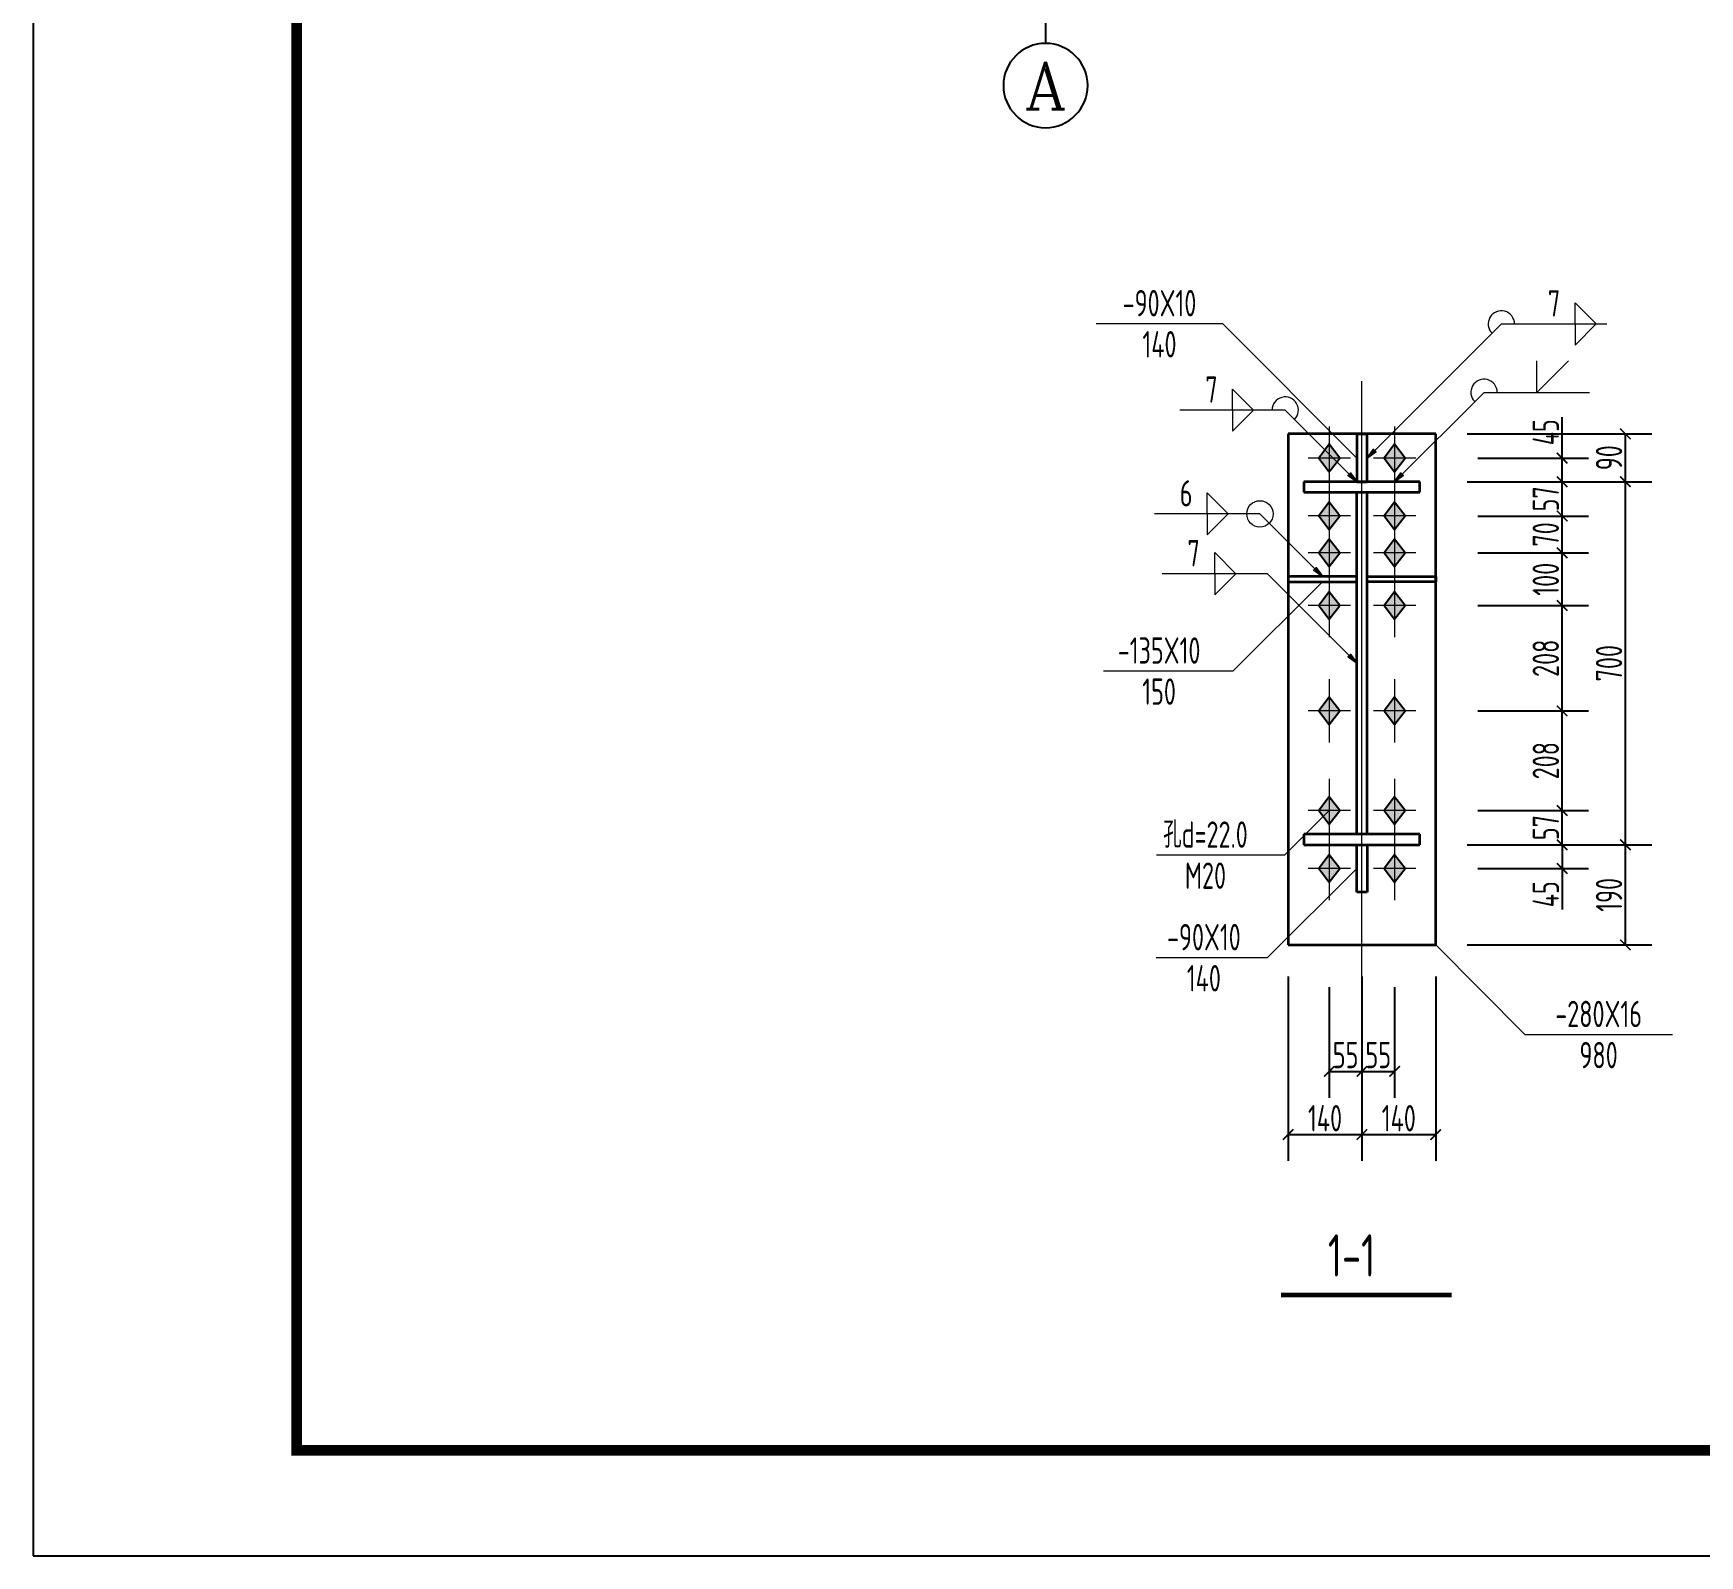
# Model space of a CAD drawing. Extents: x -307088 to 5640332, y -3541089 to -2181377.
# Drawn here: x 5479576 to 5495391, y -3216089 to -3201643 of the extents above; entities that cross this region are included whole.
import ezdxf
from ezdxf.enums import TextEntityAlignment as Align

# ---------------------------------------------------------------- set-up
doc = ezdxf.new("R2010")
doc.units = 0
doc.header["$LTSCALE"] = 100
doc.header["$MEASUREMENT"] = 0
doc.linetypes.add('2', pattern=[1850, 1200, -300, 50, -300])
doc.linetypes.add('线型6', pattern=[8.75, 5, -1.25, 1.25, -1.25])
doc.layers.get('0').update_dxf_attribs({"linetype": 'CONTINUOUS'})
doc.layers.get('DEFPOINTS').update_dxf_attribs({"linetype": 'CONTINUOUS'})
for name, color, linetype in [('10', 7, 'CONTINUOUS'), ('20', 15, 'CONTINUOUS'), ('AXIS', 3, 'CONTINUOUS'), ('AXIS_TEXT', 7, 'CONTINUOUS'), ('PUB_TITLE', 4, 'CONTINUOUS'), ('尺寸标注', 253, 'CONTINUOUS'), ('焊缝标注', 253, 'CONTINUOUS'), ('螺栓孔标注', 253, 'CONTINUOUS'), ('轴线__点划线', 253, '2'), ('钢板标注', 253, 'CONTINUOUS')]:
    doc.layers.add(name, color=color, linetype=linetype)
doc.styles.add('COMPLEX', font='COMPLEX')
doc.styles.add('FromPkpm', font='Pkpmeng', dxfattribs={"width": 0.7, "bigfont": 'hztxt'})
doc.styles.get("Standard").update_dxf_attribs({"font": 'tssdeng.shx', "height": 3, "bigfont": 'tssdchn.shx'})
doc.dimstyles.new('Pkpm_1.00', dxfattribs={"dimtxt": 250, "dimasz": 100, "dimexe": 250, "dimexo": 0.0625, "dimgap": 30, "dimtad": 1, "dimdec": 0, "dimrnd": 5, "dimzin": 0, "dimdsep": 46, "dimtxsty": 'FromPkpm', "dimblk1": 'ARCHTICK', "dimblk2": 'ARCHTICK', "dimsah": 1, "dimcen": 0.09, "dimadec": 0, "dimazin": 0, "dimtfac": 1, "dimtdec": 0, "dimtix": 1, "dimtmove": 2, "dimatfit": 1, "dimfxl": 1, "dimtolj": 1, "dimtzin": 0, "dimarcsym": 0})

# ---------------------------------------------------------------- blocks, each defined once
blk = doc.blocks.new('_ARCHTICK')
at = {"color": 0, "linetype": 'ByBlock', "const_width": 0.15}
blk.add_lwpolyline([(-0.5, -0.5), (0.5, 0.5)], dxfattribs=at)
blk = doc.blocks.new('*D196')
at = {"layer": 'DEFPOINTS', "color": 0, "linetype": 'Continuous', "transparency": 16777216}
for p in [(5492886, -3205673), (5494086, -3205673), (5492886, -3205898)]:
    blk.add_point(p, dxfattribs=at)
at = {"layer": '尺寸标注', "color": 0, "linetype": 'Continuous', "lineweight": -2, "transparency": 16777216}
for p, q in [((5494086, -3205673), (5494086, -3205284)), ((5493286, -3205673), (5494336, -3205673)), ((5494086, -3205898), (5494086, -3205673)), ((5493286, -3205898), (5494336, -3205898))]:
    blk.add_line(p, q, dxfattribs=at)
at = {"layer": '尺寸标注', "color": 0, "linetype": 'Continuous', "lineweight": -2, "transparency": 16777216, "xscale": 100, "yscale": 100, "zscale": 100}
for p, rotation in [((5494086, -3205673), 90), ((5494086, -3205898), 270)]:
    blk.add_blockref('_ARCHTICK', p, dxfattribs=dict(at, rotation=rotation))
at = {"layer": '尺寸标注', "color": 0, "linetype": 'Continuous', "lineweight": 18, "transparency": 16777216, "insert": (5493931, -3205428), "char_height": 250, "attachment_point": 5, "rotation": 90, "style": 'FromPkpm'}
blk.add_mtext('\\A1;45', dxfattribs=at)
blk = doc.blocks.new('*D197')
at = {"layer": 'DEFPOINTS', "color": 0, "linetype": 'Continuous', "transparency": 16777216}
for p in [(5492886, -3205898), (5494086, -3205898), (5492886, -3206223)]:
    blk.add_point(p, dxfattribs=at)
at = {"layer": '尺寸标注', "color": 0, "linetype": 'Continuous', "lineweight": -2, "transparency": 16777216}
for p, q in [((5493286, -3205898), (5494336, -3205898)), ((5494086, -3206223), (5494086, -3205898)), ((5493286, -3206223), (5494336, -3206223))]:
    blk.add_line(p, q, dxfattribs=at)
at = {"layer": '尺寸标注', "color": 0, "linetype": 'Continuous', "lineweight": -2, "transparency": 16777216, "xscale": 100, "yscale": 100, "zscale": 100}
for p, rotation in [((5494086, -3205898), 90), ((5494086, -3206223), 270)]:
    blk.add_blockref('_ARCHTICK', p, dxfattribs=dict(at, rotation=rotation))
at = {"layer": '尺寸标注', "color": 0, "linetype": 'Continuous', "lineweight": 18, "transparency": 16777216, "insert": (5493931, -3206060), "char_height": 250, "attachment_point": 5, "rotation": 90, "style": 'FromPkpm'}
blk.add_mtext('\\A1;57', dxfattribs=at)
blk = doc.blocks.new('*D198')
at = {"layer": 'DEFPOINTS', "color": 0, "linetype": 'Continuous', "transparency": 16777216}
for p in [(5492886, -3206573), (5494086, -3206573), (5492886, -3207073)]:
    blk.add_point(p, dxfattribs=at)
at = {"layer": '尺寸标注', "color": 0, "linetype": 'Continuous', "lineweight": -2, "transparency": 16777216}
for p, q in [((5493286, -3206573), (5494336, -3206573)), ((5494086, -3207073), (5494086, -3206573)), ((5493286, -3207073), (5494336, -3207073))]:
    blk.add_line(p, q, dxfattribs=at)
at = {"layer": '尺寸标注', "color": 0, "linetype": 'Continuous', "lineweight": -2, "transparency": 16777216, "xscale": 100, "yscale": 100, "zscale": 100}
for p, rotation in [((5494086, -3206573), 90), ((5494086, -3207073), 270)]:
    blk.add_blockref('_ARCHTICK', p, dxfattribs=dict(at, rotation=rotation))
at = {"layer": '尺寸标注', "color": 0, "linetype": 'Continuous', "lineweight": 18, "transparency": 16777216, "insert": (5493931, -3206823), "char_height": 250, "attachment_point": 5, "rotation": 90, "style": 'FromPkpm'}
blk.add_mtext('\\A1;100', dxfattribs=at)
blk = doc.blocks.new('*D199')
at = {"layer": 'DEFPOINTS', "color": 0, "linetype": 'Continuous', "transparency": 16777216}
for p in [(5492886, -3206223), (5494086, -3206223), (5492886, -3206573)]:
    blk.add_point(p, dxfattribs=at)
at = {"layer": '尺寸标注', "color": 0, "linetype": 'Continuous', "lineweight": -2, "transparency": 16777216}
for p, q in [((5493286, -3206223), (5494336, -3206223)), ((5494086, -3206573), (5494086, -3206223)), ((5493286, -3206573), (5494336, -3206573))]:
    blk.add_line(p, q, dxfattribs=at)
at = {"layer": '尺寸标注', "color": 0, "linetype": 'Continuous', "lineweight": -2, "transparency": 16777216, "xscale": 100, "yscale": 100, "zscale": 100}
for p, rotation in [((5494086, -3206223), 90), ((5494086, -3206573), 270)]:
    blk.add_blockref('_ARCHTICK', p, dxfattribs=dict(at, rotation=rotation))
at = {"layer": '尺寸标注', "color": 0, "linetype": 'Continuous', "lineweight": 18, "transparency": 16777216, "insert": (5493931, -3206398), "char_height": 250, "attachment_point": 5, "rotation": 90, "style": 'FromPkpm'}
blk.add_mtext('\\A1;70', dxfattribs=at)
blk = doc.blocks.new('*D200')
at = {"layer": 'DEFPOINTS', "color": 0, "linetype": 'Continuous', "transparency": 16777216}
for p in [(5492886, -3209343), (5494086, -3209343), (5492886, -3209568)]:
    blk.add_point(p, dxfattribs=at)
at = {"layer": '尺寸标注', "color": 0, "linetype": 'Continuous', "lineweight": -2, "transparency": 16777216}
for p, q in [((5493286, -3209343), (5494336, -3209343)), ((5494086, -3209343), (5494086, -3209568)), ((5493286, -3209568), (5494336, -3209568)), ((5494086, -3209568), (5494086, -3209957))]:
    blk.add_line(p, q, dxfattribs=at)
at = {"layer": '尺寸标注', "color": 0, "linetype": 'Continuous', "lineweight": -2, "transparency": 16777216, "xscale": 100, "yscale": 100, "zscale": 100}
for p, rotation in [((5494086, -3209343), 90), ((5494086, -3209568), 270)]:
    blk.add_blockref('_ARCHTICK', p, dxfattribs=dict(at, rotation=rotation))
at = {"layer": '尺寸标注', "color": 0, "linetype": 'Continuous', "lineweight": 18, "transparency": 16777216, "insert": (5493931, -3209812), "char_height": 250, "attachment_point": 5, "rotation": 90, "style": 'FromPkpm'}
blk.add_mtext('\\A1;45', dxfattribs=at)
blk = doc.blocks.new('*D201')
at = {"layer": 'DEFPOINTS', "color": 0, "linetype": 'Continuous', "transparency": 16777216}
for p in [(5492886, -3209018), (5494086, -3209018), (5492886, -3209343)]:
    blk.add_point(p, dxfattribs=at)
at = {"layer": '尺寸标注', "color": 0, "linetype": 'Continuous', "lineweight": -2, "transparency": 16777216}
for p, q in [((5493286, -3209018), (5494336, -3209018)), ((5494086, -3209343), (5494086, -3209018)), ((5493286, -3209343), (5494336, -3209343))]:
    blk.add_line(p, q, dxfattribs=at)
at = {"layer": '尺寸标注', "color": 0, "linetype": 'Continuous', "lineweight": -2, "transparency": 16777216, "xscale": 100, "yscale": 100, "zscale": 100}
for p, rotation in [((5494086, -3209018), 90), ((5494086, -3209343), 270)]:
    blk.add_blockref('_ARCHTICK', p, dxfattribs=dict(at, rotation=rotation))
at = {"layer": '尺寸标注', "color": 0, "linetype": 'Continuous', "lineweight": 18, "transparency": 16777216, "insert": (5493931, -3209180), "char_height": 250, "attachment_point": 5, "rotation": 90, "style": 'FromPkpm'}
blk.add_mtext('\\A1;57', dxfattribs=at)
blk = doc.blocks.new('*D202')
at = {"layer": 'DEFPOINTS', "color": 0, "linetype": 'Continuous', "transparency": 16777216}
for p in [(5492886, -3207073), (5494086, -3207073), (5492886, -3208073)]:
    blk.add_point(p, dxfattribs=at)
at = {"layer": '尺寸标注', "color": 0, "linetype": 'Continuous', "lineweight": -2, "transparency": 16777216}
for p, q in [((5493286, -3207073), (5494336, -3207073)), ((5494086, -3208073), (5494086, -3207073)), ((5493286, -3208073), (5494336, -3208073))]:
    blk.add_line(p, q, dxfattribs=at)
at = {"layer": '尺寸标注', "color": 0, "linetype": 'Continuous', "lineweight": -2, "transparency": 16777216, "xscale": 100, "yscale": 100, "zscale": 100}
for p, rotation in [((5494086, -3207073), 90), ((5494086, -3208073), 270)]:
    blk.add_blockref('_ARCHTICK', p, dxfattribs=dict(at, rotation=rotation))
at = {"layer": '尺寸标注', "color": 0, "linetype": 'Continuous', "lineweight": 18, "transparency": 16777216, "insert": (5493931, -3207573), "char_height": 250, "attachment_point": 5, "rotation": 90, "style": 'FromPkpm'}
blk.add_mtext('\\A1;208', dxfattribs=at)
blk = doc.blocks.new('*D203')
at = {"layer": 'DEFPOINTS', "color": 0, "linetype": 'Continuous', "transparency": 16777216}
for p in [(5492886, -3208073), (5494086, -3208073), (5492886, -3209018)]:
    blk.add_point(p, dxfattribs=at)
at = {"layer": '尺寸标注', "color": 0, "linetype": 'Continuous', "lineweight": -2, "transparency": 16777216}
for p, q in [((5493286, -3208073), (5494336, -3208073)), ((5494086, -3209018), (5494086, -3208073)), ((5493286, -3209018), (5494336, -3209018))]:
    blk.add_line(p, q, dxfattribs=at)
at = {"layer": '尺寸标注', "color": 0, "linetype": 'Continuous', "lineweight": -2, "transparency": 16777216, "xscale": 100, "yscale": 100, "zscale": 100}
for p, rotation in [((5494086, -3208073), 90), ((5494086, -3209018), 270)]:
    blk.add_blockref('_ARCHTICK', p, dxfattribs=dict(at, rotation=rotation))
at = {"layer": '尺寸标注', "color": 0, "linetype": 'Continuous', "lineweight": 18, "transparency": 16777216, "insert": (5493931, -3208545), "char_height": 250, "attachment_point": 5, "rotation": 90, "style": 'FromPkpm'}
blk.add_mtext('\\A1;208', dxfattribs=at)
blk = doc.blocks.new('*D204')
at = {"layer": 'DEFPOINTS', "color": 0, "linetype": 'Continuous', "transparency": 16777216}
for p in [(5491876, -3210293), (5492186, -3210293), (5492186, -3211493)]:
    blk.add_point(p, dxfattribs=at)
at = {"layer": '尺寸标注', "color": 0, "linetype": 'Continuous', "lineweight": -2, "transparency": 16777216}
for p, q in [((5491876, -3210693), (5491876, -3211743)), ((5492186, -3210693), (5492186, -3211743)), ((5491876, -3211493), (5492186, -3211493))]:
    blk.add_line(p, q, dxfattribs=at)
at = {"layer": '尺寸标注', "color": 0, "linetype": 'Continuous', "lineweight": -2, "transparency": 16777216, "xscale": 100, "yscale": 100, "zscale": 100, "rotation": 180}
blk.add_blockref('_ARCHTICK', (5491876, -3211493), dxfattribs=at)
at = {"layer": '尺寸标注', "color": 0, "linetype": 'Continuous', "lineweight": -2, "transparency": 16777216, "xscale": 100, "yscale": 100, "zscale": 100}
blk.add_blockref('_ARCHTICK', (5492186, -3211493), dxfattribs=at)
at = {"layer": '尺寸标注', "color": 0, "linetype": 'Continuous', "lineweight": 18, "transparency": 16777216, "insert": (5492031, -3211338), "char_height": 250, "attachment_point": 5, "style": 'FromPkpm'}
blk.add_mtext('\\A1;55', dxfattribs=at)
blk = doc.blocks.new('*D205')
at = {"layer": 'DEFPOINTS', "color": 0, "linetype": 'Continuous', "transparency": 16777216}
for p in [(5492186, -3210293), (5492496, -3210293), (5492496, -3211493)]:
    blk.add_point(p, dxfattribs=at)
at = {"layer": '尺寸标注', "color": 0, "linetype": 'Continuous', "lineweight": -2, "transparency": 16777216}
for p, q in [((5492186, -3210693), (5492186, -3211743)), ((5492496, -3210693), (5492496, -3211743)), ((5492186, -3211493), (5492496, -3211493))]:
    blk.add_line(p, q, dxfattribs=at)
at = {"layer": '尺寸标注', "color": 0, "linetype": 'Continuous', "lineweight": -2, "transparency": 16777216, "xscale": 100, "yscale": 100, "zscale": 100, "rotation": 180}
blk.add_blockref('_ARCHTICK', (5492186, -3211493), dxfattribs=at)
at = {"layer": '尺寸标注', "color": 0, "linetype": 'Continuous', "lineweight": -2, "transparency": 16777216, "xscale": 100, "yscale": 100, "zscale": 100}
blk.add_blockref('_ARCHTICK', (5492496, -3211493), dxfattribs=at)
at = {"layer": '尺寸标注', "color": 0, "linetype": 'Continuous', "lineweight": 18, "transparency": 16777216, "insert": (5492341, -3211338), "char_height": 250, "attachment_point": 5, "style": 'FromPkpm'}
blk.add_mtext('\\A1;55', dxfattribs=at)
blk = doc.blocks.new('*D206')
at = {"layer": 'DEFPOINTS', "color": 0, "linetype": 'Continuous', "transparency": 16777216}
for p in [(5491486, -3210293), (5492186, -3210293), (5492186, -3212093)]:
    blk.add_point(p, dxfattribs=at)
at = {"layer": '尺寸标注', "color": 0, "linetype": 'Continuous', "lineweight": -2, "transparency": 16777216}
for p, q in [((5491486, -3210593), (5491486, -3212343)), ((5492186, -3210593), (5492186, -3212343)), ((5491486, -3212093), (5492186, -3212093))]:
    blk.add_line(p, q, dxfattribs=at)
at = {"layer": '尺寸标注', "color": 0, "linetype": 'Continuous', "lineweight": -2, "transparency": 16777216, "xscale": 100, "yscale": 100, "zscale": 100, "rotation": 180}
blk.add_blockref('_ARCHTICK', (5491486, -3212093), dxfattribs=at)
at = {"layer": '尺寸标注', "color": 0, "linetype": 'Continuous', "lineweight": -2, "transparency": 16777216, "xscale": 100, "yscale": 100, "zscale": 100}
blk.add_blockref('_ARCHTICK', (5492186, -3212093), dxfattribs=at)
at = {"layer": '尺寸标注', "color": 0, "linetype": 'Continuous', "lineweight": 18, "transparency": 16777216, "insert": (5491836, -3211938), "char_height": 250, "attachment_point": 5, "style": 'FromPkpm'}
blk.add_mtext('\\A1;140', dxfattribs=at)
blk = doc.blocks.new('*D207')
at = {"layer": 'DEFPOINTS', "color": 0, "linetype": 'Continuous', "transparency": 16777216}
for p in [(5492186, -3210293), (5492886, -3210293), (5492886, -3212093)]:
    blk.add_point(p, dxfattribs=at)
at = {"layer": '尺寸标注', "color": 0, "linetype": 'Continuous', "lineweight": -2, "transparency": 16777216}
for p, q in [((5492186, -3210593), (5492186, -3212343)), ((5492886, -3210593), (5492886, -3212343)), ((5492186, -3212093), (5492886, -3212093))]:
    blk.add_line(p, q, dxfattribs=at)
at = {"layer": '尺寸标注', "color": 0, "linetype": 'Continuous', "lineweight": -2, "transparency": 16777216, "xscale": 100, "yscale": 100, "zscale": 100, "rotation": 180}
blk.add_blockref('_ARCHTICK', (5492186, -3212093), dxfattribs=at)
at = {"layer": '尺寸标注', "color": 0, "linetype": 'Continuous', "lineweight": -2, "transparency": 16777216, "xscale": 100, "yscale": 100, "zscale": 100}
blk.add_blockref('_ARCHTICK', (5492886, -3212093), dxfattribs=at)
at = {"layer": '尺寸标注', "color": 0, "linetype": 'Continuous', "lineweight": 18, "transparency": 16777216, "insert": (5492536, -3211938), "char_height": 250, "attachment_point": 5, "style": 'FromPkpm'}
blk.add_mtext('\\A1;140', dxfattribs=at)
blk = doc.blocks.new('*D208')
at = {"layer": 'DEFPOINTS', "color": 0, "linetype": 'Continuous', "transparency": 16777216}
for p in [(5492886, -3209343), (5494686, -3209343), (5492886, -3210293)]:
    blk.add_point(p, dxfattribs=at)
at = {"layer": '尺寸标注', "color": 0, "linetype": 'Continuous', "lineweight": -2, "transparency": 16777216}
for p, q in [((5493186, -3209343), (5494936, -3209343)), ((5494686, -3210293), (5494686, -3209343)), ((5493186, -3210293), (5494936, -3210293))]:
    blk.add_line(p, q, dxfattribs=at)
at = {"layer": '尺寸标注', "color": 0, "linetype": 'Continuous', "lineweight": -2, "transparency": 16777216, "xscale": 100, "yscale": 100, "zscale": 100}
for p, rotation in [((5494686, -3209343), 90), ((5494686, -3210293), 270)]:
    blk.add_blockref('_ARCHTICK', p, dxfattribs=dict(at, rotation=rotation))
at = {"layer": '尺寸标注', "color": 0, "linetype": 'Continuous', "lineweight": 18, "transparency": 16777216, "insert": (5494531, -3209818), "char_height": 250, "attachment_point": 5, "rotation": 90, "style": 'FromPkpm'}
blk.add_mtext('\\A1;190', dxfattribs=at)
blk = doc.blocks.new('*D209')
at = {"layer": 'DEFPOINTS', "color": 0, "linetype": 'Continuous', "transparency": 16777216}
for p in [(5492886, -3205898), (5494686, -3205898), (5492886, -3209343)]:
    blk.add_point(p, dxfattribs=at)
at = {"layer": '尺寸标注', "color": 0, "linetype": 'Continuous', "lineweight": -2, "transparency": 16777216}
for p, q in [((5493186, -3205898), (5494936, -3205898)), ((5494686, -3209343), (5494686, -3205898)), ((5493186, -3209343), (5494936, -3209343))]:
    blk.add_line(p, q, dxfattribs=at)
at = {"layer": '尺寸标注', "color": 0, "linetype": 'Continuous', "lineweight": -2, "transparency": 16777216, "xscale": 100, "yscale": 100, "zscale": 100}
for p, rotation in [((5494686, -3205898), 90), ((5494686, -3209343), 270)]:
    blk.add_blockref('_ARCHTICK', p, dxfattribs=dict(at, rotation=rotation))
at = {"layer": '尺寸标注', "color": 0, "linetype": 'Continuous', "lineweight": 18, "transparency": 16777216, "insert": (5494531, -3207620), "char_height": 250, "attachment_point": 5, "rotation": 90, "style": 'FromPkpm'}
blk.add_mtext('\\A1;700', dxfattribs=at)
blk = doc.blocks.new('*D210')
at = {"layer": 'DEFPOINTS', "color": 0, "linetype": 'Continuous', "transparency": 16777216}
for p in [(5492886, -3205443), (5494686, -3205443), (5492886, -3205898)]:
    blk.add_point(p, dxfattribs=at)
at = {"layer": '尺寸标注', "color": 0, "linetype": 'Continuous', "lineweight": -2, "transparency": 16777216}
for p, q in [((5493186, -3205443), (5494936, -3205443)), ((5494686, -3205898), (5494686, -3205443)), ((5493186, -3205898), (5494936, -3205898))]:
    blk.add_line(p, q, dxfattribs=at)
at = {"layer": '尺寸标注', "color": 0, "linetype": 'Continuous', "lineweight": -2, "transparency": 16777216, "xscale": 100, "yscale": 100, "zscale": 100}
for p, rotation in [((5494686, -3205443), 90), ((5494686, -3205898), 270)]:
    blk.add_blockref('_ARCHTICK', p, dxfattribs=dict(at, rotation=rotation))
at = {"layer": '尺寸标注', "color": 0, "linetype": 'Continuous', "lineweight": 18, "transparency": 16777216, "insert": (5494531, -3205670), "char_height": 250, "attachment_point": 5, "rotation": 90, "style": 'FromPkpm'}
blk.add_mtext('\\A1;90', dxfattribs=at)
blk = doc.blocks.new('_AXISO')
blk.add_circle((0, 0), 0.5)
at = {"layer": 'AXIS_TEXT', "style": 'COMPLEX', "width": 1.041667}
blk.add_attdef('A', text='', height=0.56, dxfattribs=at).set_placement((-0.25, -0.28), (0.25, -0.28), align=Align.FIT)

msp = doc.modelspace()

# ---------------------------------------------------------------- hatches: boundary and pattern name
at = {"layer": '10'}
for points in [[(5491876, -3205542.6), (5491776, -3205672.6), (5491876, -3205802.6), (5491976, -3205672.6)], [(5492496, -3205542.6), (5492396, -3205672.6), (5492496, -3205802.6), (5492596, -3205672.6)], [(5491876, -3206092.6), (5491776, -3206222.6), (5491876, -3206352.6), (5491976, -3206222.6)], [(5492496, -3206092.6), (5492396, -3206222.6), (5492496, -3206352.6), (5492596, -3206222.6)], [(5491876, -3206442.6), (5491776, -3206572.6), (5491876, -3206702.6), (5491976, -3206572.6)], [(5492496, -3206442.6), (5492396, -3206572.6), (5492496, -3206702.6), (5492596, -3206572.6)], [(5491876, -3206942.6), (5491776, -3207072.6), (5491876, -3207202.6), (5491976, -3207072.6)], [(5492496, -3206942.6), (5492396, -3207072.6), (5492496, -3207202.6), (5492596, -3207072.6)], [(5491876, -3207942.6), (5491776, -3208072.6), (5491876, -3208202.6), (5491976, -3208072.6)], [(5492496, -3207942.6), (5492396, -3208072.6), (5492496, -3208202.6), (5492596, -3208072.6)], [(5491876, -3208887.8), (5491776, -3209017.8), (5491876, -3209147.8), (5491976, -3209017.8)], [(5492496, -3208887.8), (5492396, -3209017.8), (5492496, -3209147.8), (5492596, -3209017.8)], [(5491876, -3209437.8), (5491776, -3209567.8), (5491876, -3209697.8), (5491976, -3209567.8)], [(5492496, -3209437.8), (5492396, -3209567.8), (5492496, -3209697.8), (5492596, -3209567.8)]]:
    msp.add_hatch(color=1, dxfattribs=at).paths.add_polyline_path(points)
at = {"layer": '焊缝标注'}
for points in [[(5492236, -3205672.6), (5492317.3, -3205612.5), (5492296.1, -3205591.3)], [(5492136, -3205897.6), (5492076, -3205816.2), (5492054.7, -3205837.4)], [(5492496, -3205897.6), (5492577.3, -3205837.5), (5492556.1, -3205816.3)], [(5491811, -3206797.6), (5491751, -3206716.2), (5491729.7, -3206737.4)], [(5492136, -3207620.2), (5492076, -3207538.8), (5492054.7, -3207560)]]:
    msp.add_hatch(color=256, dxfattribs=at).paths.add_polyline_path(points)

# ---------------------------------------------------------------- linework, layer by layer
at = {"layer": '10', "linetype": '线型6', "lineweight": 18, "ltscale": 100}
msp.add_line((5492186, -3210792.8), (5492186, -3204942.8), dxfattribs=at)
at = {"layer": '10', "color": 9, "lineweight": 18, "ltscale": 100}
for p, q in [((5491876, -3205372.6), (5491876, -3205972.6)), ((5492496, -3205372.6), (5492496, -3205972.6)), ((5492076, -3205672.6), (5491676, -3205672.6)), ((5492696, -3205672.6), (5492296, -3205672.6)), ((5491876, -3205922.6), (5491876, -3206522.6)), ((5492496, -3205922.6), (5492496, -3206522.6)), ((5492076, -3206222.6), (5491676, -3206222.6)), ((5491876, -3206272.6), (5491876, -3206872.6)), ((5492696, -3206222.6), (5492296, -3206222.6)), ((5492496, -3206272.6), (5492496, -3206872.6)), ((5492076, -3206572.6), (5491676, -3206572.6)), ((5492696, -3206572.6), (5492296, -3206572.6)), ((5491876, -3206772.6), (5491876, -3207372.6)), ((5492496, -3206772.6), (5492496, -3207372.6)), ((5492076, -3207072.6), (5491676, -3207072.6)), ((5492696, -3207072.6), (5492296, -3207072.6)), ((5491876, -3207772.6), (5491876, -3208372.6)), ((5492496, -3207772.6), (5492496, -3208372.6)), ((5492076, -3208072.6), (5491676, -3208072.6)), ((5492696, -3208072.6), (5492296, -3208072.6)), ((5491876, -3208717.8), (5491876, -3209317.8)), ((5492496, -3208717.8), (5492496, -3209317.8)), ((5492076, -3209017.8), (5491676, -3209017.8)), ((5492696, -3209017.8), (5492296, -3209017.8)), ((5491876, -3209267.8), (5491876, -3209867.8)), ((5492496, -3209267.8), (5492496, -3209867.8)), ((5492076, -3209567.8), (5491676, -3209567.8)), ((5492696, -3209567.8), (5492296, -3209567.8))]:
    msp.add_line(p, q, dxfattribs=at)
at = {"layer": '10', "color": 3, "lineweight": 35, "ltscale": 100}
for p, q in [((5492736, -3205897.6), (5491636, -3205897.6)), ((5491636, -3205897.6), (5491636, -3205997.6)), ((5491636, -3205997.6), (5492736, -3205997.6)), ((5492136, -3209242.8), (5492136, -3205997.6)), ((5492236, -3209242.8), (5492236, -3205997.6)), ((5492736, -3205997.6), (5492736, -3205897.6)), ((5492736, -3209242.8), (5491636, -3209242.8)), ((5491636, -3209242.8), (5491636, -3209342.8)), ((5491636, -3209342.8), (5492736, -3209342.8)), ((5492736, -3209342.8), (5492736, -3209242.8))]:
    msp.add_line(p, q, dxfattribs=at)
at = {"layer": '10', "color": 1, "linetype": 'Continuous'}
for points in [[(5491876, -3205542.6), (5491776, -3205672.6), (5491876, -3205802.6), (5491976, -3205672.6)], [(5492496, -3205542.6), (5492396, -3205672.6), (5492496, -3205802.6), (5492596, -3205672.6)], [(5491876, -3206092.6), (5491776, -3206222.6), (5491876, -3206352.6), (5491976, -3206222.6)], [(5492496, -3206092.6), (5492396, -3206222.6), (5492496, -3206352.6), (5492596, -3206222.6)], [(5491876, -3206442.6), (5491776, -3206572.6), (5491876, -3206702.6), (5491976, -3206572.6)], [(5492496, -3206442.6), (5492396, -3206572.6), (5492496, -3206702.6), (5492596, -3206572.6)], [(5491876, -3206942.6), (5491776, -3207072.6), (5491876, -3207202.6), (5491976, -3207072.6)], [(5492496, -3206942.6), (5492396, -3207072.6), (5492496, -3207202.6), (5492596, -3207072.6)], [(5491876, -3207942.6), (5491776, -3208072.6), (5491876, -3208202.6), (5491976, -3208072.6)], [(5492496, -3207942.6), (5492396, -3208072.6), (5492496, -3208202.6), (5492596, -3208072.6)], [(5491876, -3208887.8), (5491776, -3209017.8), (5491876, -3209147.8), (5491976, -3209017.8)], [(5492496, -3208887.8), (5492396, -3209017.8), (5492496, -3209147.8), (5492596, -3209017.8)], [(5491876, -3209437.8), (5491776, -3209567.8), (5491876, -3209697.8), (5491976, -3209567.8)], [(5492496, -3209437.8), (5492396, -3209567.8), (5492496, -3209697.8), (5492596, -3209567.8)]]:
    msp.add_lwpolyline(points, close=True, dxfattribs=at)
at = {"layer": '10', "const_width": 45}
msp.add_lwpolyline([(5491417.1, -3213614.5), (5493037.1, -3213614.5)], dxfattribs=at)
at = {"layer": '20', "lineweight": 35, "ltscale": 100}
for p, q in [((5492886, -3205442.8), (5491486, -3205442.8)), ((5491486, -3205442.8), (5491486, -3210292.8)), ((5492236, -3205447.6), (5492136, -3205447.6)), ((5492136, -3205447.6), (5492136, -3205897.6)), ((5492236, -3205897.6), (5492236, -3205447.6)), ((5492886, -3210292.8), (5492886, -3205442.8)), ((5492136, -3205897.6), (5492236, -3205897.6)), ((5492136, -3206797.6), (5491486, -3206797.6)), ((5491486, -3206797.6), (5491486, -3206847.6)), ((5492136, -3206847.6), (5492136, -3206797.6)), ((5492236, -3206797.6), (5492886, -3206797.6)), ((5492236, -3206847.6), (5492236, -3206797.6)), ((5492886, -3206797.6), (5492886, -3206847.6)), ((5491486, -3206847.6), (5492136, -3206847.6)), ((5492886, -3206847.6), (5492236, -3206847.6)), ((5492136, -3209342.8), (5492236, -3209342.8)), ((5492136, -3209792.8), (5492136, -3209342.8)), ((5492236, -3209342.8), (5492236, -3209792.8)), ((5492236, -3209792.8), (5492136, -3209792.8)), ((5491486, -3210292.8), (5492886, -3210292.8))]:
    msp.add_line(p, q, dxfattribs=at)
at = {"layer": 'PUB_TITLE'}
msp.add_lwpolyline([(5479576.3, -3216089.1), (5553876.3, -3216089.1), (5553876.3, -3174089.1), (5479576.3, -3174089.1)], close=True, dxfattribs=at)
at = {"layer": 'PUB_TITLE', "const_width": 100}
msp.add_lwpolyline([(5482076.3, -3215089.1), (5552876.3, -3215089.1), (5552876.3, -3175089.1), (5482076.3, -3175089.1)], close=True, dxfattribs=at)
at = {"layer": '焊缝标注', "lineweight": 18, "ltscale": 100}
for p, q in [((5494209.3, -3204200.3), (5494409.3, -3204400.3)), ((5494209.3, -3204400.3), (5494209.3, -3204200.3)), ((5492236, -3205672.6), (5493509.3, -3204400.3)), ((5493509.3, -3204400.3), (5494509.3, -3204400.3)), ((5494209.3, -3204600.3), (5494409.3, -3204400.3)), ((5494209.3, -3204400.3), (5494209.3, -3204600.3)), ((5493844.9, -3205049.4), (5493844.9, -3204749.4)), ((5493844.9, -3205049.4), (5494144.9, -3204749.4)), ((5491158, -3205217.9), (5490958, -3205017.9)), ((5490958, -3205217.9), (5490958, -3205017.9)), ((5492496, -3205897.6), (5493344.9, -3205049.4)), ((5493344.9, -3205049.4), (5494344.9, -3205049.4)), ((5491458, -3205217.9), (5490458, -3205217.9)), ((5491158, -3205217.9), (5490958, -3205417.9)), ((5490958, -3205217.9), (5490958, -3205417.9)), ((5492136, -3205897.6), (5491458, -3205217.9)), ((5490917.7, -3206202.9), (5490717.7, -3206002.9)), ((5490717.7, -3206202.9), (5490717.7, -3206002.9)), ((5491217.7, -3206202.9), (5490217.7, -3206202.9)), ((5490917.7, -3206202.9), (5490717.7, -3206402.9)), ((5490717.7, -3206202.9), (5490717.7, -3206402.9)), ((5491811, -3206797.6), (5491217.7, -3206202.9)), ((5490988.5, -3206770.7), (5490788.5, -3206570.7)), ((5490788.5, -3206770.7), (5490788.5, -3206570.7)), ((5491288.5, -3206770.7), (5490288.5, -3206770.7)), ((5490988.5, -3206770.7), (5490788.5, -3206970.7)), ((5490788.5, -3206770.7), (5490788.5, -3206970.7)), ((5492136, -3207620.2), (5491288.5, -3206770.7))]:
    msp.add_line(p, q, dxfattribs=at)
at = {"layer": '焊缝标注', "linetype": 'Continuous'}
for points in [[(5492236, -3205672.6), (5492317.3, -3205612.5), (5492296.1, -3205591.3)], [(5492136, -3205897.6), (5492076, -3205816.2), (5492054.7, -3205837.4)], [(5492496, -3205897.6), (5492577.3, -3205837.5), (5492556.1, -3205816.3)], [(5491811, -3206797.6), (5491751, -3206716.2), (5491729.7, -3206737.4)], [(5492136, -3207620.2), (5492076, -3207538.8), (5492054.7, -3207560)]]:
    msp.add_lwpolyline(points, close=True, dxfattribs=at)
at = {"layer": '焊缝标注', "lineweight": 18, "ltscale": 100}
msp.add_circle((5491217.7, -3206202.9), 125, dxfattribs=at)
for centre, start, end in [((5493509.3, -3204400.3), 0, 224.97719), ((5493344.9, -3205049.4), 0, 224.97719), ((5491458, -3205217.9), 314.93155, 180)]:
    msp.add_arc(centre, 125, start, end, dxfattribs=at)
at = {"layer": '螺栓孔标注', "lineweight": 18, "ltscale": 100}
for p, q in [((5491876, -3209017.8), (5491450.9, -3209441.2)), ((5491450.9, -3209441.2), (5490236.2, -3209441.2))]:
    msp.add_line(p, q, dxfattribs=at)
at = {"layer": '螺栓孔标注', "ltscale": 100, "const_width": 10}
msp.add_lwpolyline([(5491881, -3209017.8, 1), (5491871, -3209017.8, 1)], format="xyb", close=True, dxfattribs=at)
at = {"layer": '轴线__点划线', "color": 1, "ltscale": 0.01}
msp.add_line((5489182.9, -3176910.2), (5489182.9, -3201737.8), dxfattribs=at)
at = {"layer": '钢板标注', "lineweight": 18, "ltscale": 100}
for p, q in [((5490864.7, -3204398.3), (5489664.7, -3204398.3)), ((5492136, -3205672.6), (5490864.7, -3204398.3)), ((5491811, -3206847.6), (5490960.8, -3207694.4)), ((5490960.8, -3207694.4), (5489732, -3207694.4)), ((5492136, -3209567.8), (5491285.8, -3210414.6)), ((5492886, -3210292.8), (5493732.1, -3211143.7)), ((5491285.8, -3210414.6), (5490234.1, -3210414.6)), ((5493732.1, -3211143.7), (5495132.1, -3211143.7))]:
    msp.add_line(p, q, dxfattribs=at)
at = {"layer": '钢板标注', "ltscale": 100, "const_width": 10}
for points in [[(5492141, -3205672.6, 1), (5492131, -3205672.6, 1)], [(5491816, -3206847.6, 1), (5491806, -3206847.6, 1)], [(5492141, -3209567.8, 1), (5492131, -3209567.8, 1)], [(5492891, -3210292.8, 1), (5492881, -3210292.8, 1)]]:
    msp.add_lwpolyline(points, format="xyb", close=True, dxfattribs=at)

# ---------------------------------------------------------------- block references
at = {"layer": 'AXIS', "ltscale": 50}
ref = msp.add_blockref('_AXISO', (5489182.9, -3202137.8), dxfattribs=dict(at, xscale=-800, yscale=800, zscale=800))
ref.add_attrib('A', 'A', dxfattribs={"layer": 'AXIS_TEXT', "height": 448, "style": 'COMPLEX', "width": 1.041667}).set_placement((5488982.9, -3202361.8), (5489382.9, -3202361.8), align=Align.FIT)

# ---------------------------------------------------------------- texts
at = {"layer": '10', "width": 0.7}
msp.add_text('1-1', height=400, dxfattribs=at).set_placement((5491862.6, -3213439.5))
at = {"layer": '焊缝标注', "lineweight": 25, "style": 'FromPkpm', "width": 0.7}
for s, p in [('7', (5494009.3, -3204330.3)), ('7', (5490758, -3205147.9)), ('6', (5490517.7, -3206132.9)), ('7', (5490588.5, -3206700.7))]:
    msp.add_text(s, height=250, dxfattribs=at).set_placement(p, align=Align.CENTER)
at = {"layer": '螺栓孔标注', "lineweight": 25, "style": 'FromPkpm', "width": 0.7}
msp.add_text('孔d=22.0', height=250, dxfattribs=at).set_placement((5490700.9, -3209371.2), align=Align.CENTER)
msp.add_text('M20', height=250, dxfattribs=at).set_placement((5490700.9, -3209511.2), align=Align.TOP_CENTER)
at = {"layer": '钢板标注', "lineweight": 25, "style": 'FromPkpm', "width": 0.7}
for s, p in [('-90X10', (5490264.7, -3204328.3)), ('-135X10', (5490260.8, -3207624.4)), ('-90X10', (5490685.8, -3210344.6)), ('-280X16', (5494432.1, -3211073.7))]:
    msp.add_text(s, height=250, dxfattribs=at).set_placement(p, align=Align.CENTER)
for s, p in [('140', (5490264.7, -3204468.3)), ('150', (5490260.8, -3207764.4)), ('140', (5490685.8, -3210484.6)), ('980', (5494432.1, -3211213.7))]:
    msp.add_text(s, height=250, dxfattribs=at).set_placement(p, align=Align.TOP_CENTER)

# ---------------------------------------------------------------- dimensions: what is measured, and where the dimension line sits
at = {"layer": '尺寸标注', "linetype": 'Continuous', "lineweight": 18}
for base, p1, p2, text, override, picture, middle in [((5494086, -3205672.6), (5492886, -3205897.6), (5492886, -3205672.6), '45', {"dimexo": 400, "dimtad": 1, "dimjust": 2, "dimtih": 0, "dimtoh": 0, "dimtix": 0, "dimtmove": 0, "dimatfit": 3}, '*D196', (5493931, -3205428.2)), ((5494686, -3205442.8), (5492886, -3205897.6), (5492886, -3205442.8), '90', {"dimexo": 300, "dimtad": 1, "dimjust": 0, "dimtih": 0, "dimtoh": 0, "dimtmove": 0, "dimatfit": 3}, '*D210', (5494531, -3205670.2)), ((5494086, -3205897.6), (5492886, -3206222.6), (5492886, -3205897.6), '57', {"dimexo": 400, "dimtad": 1, "dimjust": 0, "dimtih": 0, "dimtoh": 0, "dimtmove": 0, "dimatfit": 3}, '*D197', (5493931, -3206060.1)), ((5494686, -3205897.6), (5492886, -3209342.8), (5492886, -3205897.6), '700', {"dimexo": 300, "dimtad": 1, "dimjust": 0, "dimtih": 0, "dimtoh": 0, "dimtmove": 0, "dimatfit": 3}, '*D209', (5494531, -3207620.2)), ((5494086, -3206222.6), (5492886, -3206572.6), (5492886, -3206222.6), '70', {"dimexo": 400, "dimtad": 1, "dimjust": 0, "dimtih": 0, "dimtoh": 0, "dimtmove": 0, "dimatfit": 3}, '*D199', (5493931, -3206397.6)), ((5494086, -3206572.6), (5492886, -3207072.6), (5492886, -3206572.6), '100', {"dimexo": 400, "dimtad": 1, "dimjust": 0, "dimtih": 0, "dimtoh": 0, "dimtmove": 0, "dimatfit": 3}, '*D198', (5493931, -3206822.6)), ((5494086, -3207072.6), (5492886, -3208072.6), (5492886, -3207072.6), '208', {"dimexo": 400, "dimtad": 1, "dimjust": 0, "dimtih": 0, "dimtoh": 0, "dimtmove": 0, "dimatfit": 3}, '*D202', (5493931, -3207572.6)), ((5494086, -3208072.6), (5492886, -3209017.8), (5492886, -3208072.6), '208', {"dimexo": 400, "dimtad": 1, "dimjust": 0, "dimtih": 0, "dimtoh": 0, "dimtmove": 0, "dimatfit": 3}, '*D203', (5493931, -3208545.2)), ((5494086, -3209017.8), (5492886, -3209342.8), (5492886, -3209017.8), '57', {"dimexo": 400, "dimtad": 1, "dimjust": 0, "dimtih": 0, "dimtoh": 0, "dimtmove": 0, "dimatfit": 3}, '*D201', (5493931, -3209180.3)), ((5494086, -3209342.8), (5492886, -3209567.8), (5492886, -3209342.8), '45', {"dimexo": 400, "dimtad": 1, "dimjust": 1, "dimtih": 0, "dimtoh": 0, "dimtix": 0, "dimtmove": 0, "dimatfit": 3}, '*D200', (5493931, -3209812.2)), ((5494686, -3209342.8), (5492886, -3210292.8), (5492886, -3209342.8), '190', {"dimexo": 300, "dimtad": 1, "dimjust": 0, "dimtih": 0, "dimtoh": 0, "dimtmove": 0, "dimatfit": 3}, '*D208', (5494531, -3209817.8))]:
    dim = msp.add_linear_dim(base=base, p1=p1, p2=p2, angle=90, text=text, dimstyle='Pkpm_1.00', override=override, dxfattribs=at)
    dim.commit()
    dim.dimension.update_dxf_attribs({"geometry": picture, "text_midpoint": middle})
for base, p1, p2, text, override, picture, middle in [((5492186, -3212092.8), (5491486, -3210292.8), (5492186, -3210292.8), '140', {"dimexo": 300, "dimtad": 1, "dimjust": 0, "dimtih": 0, "dimtoh": 0, "dimtmove": 0, "dimatfit": 3}, '*D206', (5491836, -3211937.8)), ((5492186, -3211492.8), (5491876, -3210292.8), (5492186, -3210292.8), '55', {"dimexo": 400, "dimtad": 1, "dimjust": 0, "dimtih": 0, "dimtoh": 0, "dimtmove": 0, "dimatfit": 3}, '*D204', (5492031, -3211337.8)), ((5492496, -3211492.8), (5492186, -3210292.8), (5492496, -3210292.8), '55', {"dimexo": 400, "dimtad": 1, "dimjust": 0, "dimtih": 0, "dimtoh": 0, "dimtmove": 0, "dimatfit": 3}, '*D205', (5492341, -3211337.8)), ((5492886, -3212092.8), (5492186, -3210292.8), (5492886, -3210292.8), '140', {"dimexo": 300, "dimtad": 1, "dimjust": 0, "dimtih": 0, "dimtoh": 0, "dimtmove": 0, "dimatfit": 3}, '*D207', (5492536, -3211937.8))]:
    dim = msp.add_linear_dim(base=base, p1=p1, p2=p2, text=text, dimstyle='Pkpm_1.00', override=override, dxfattribs=at)
    dim.commit()
    dim.dimension.update_dxf_attribs({"geometry": picture, "text_midpoint": middle})

doc.saveas('drawing.dxf')
